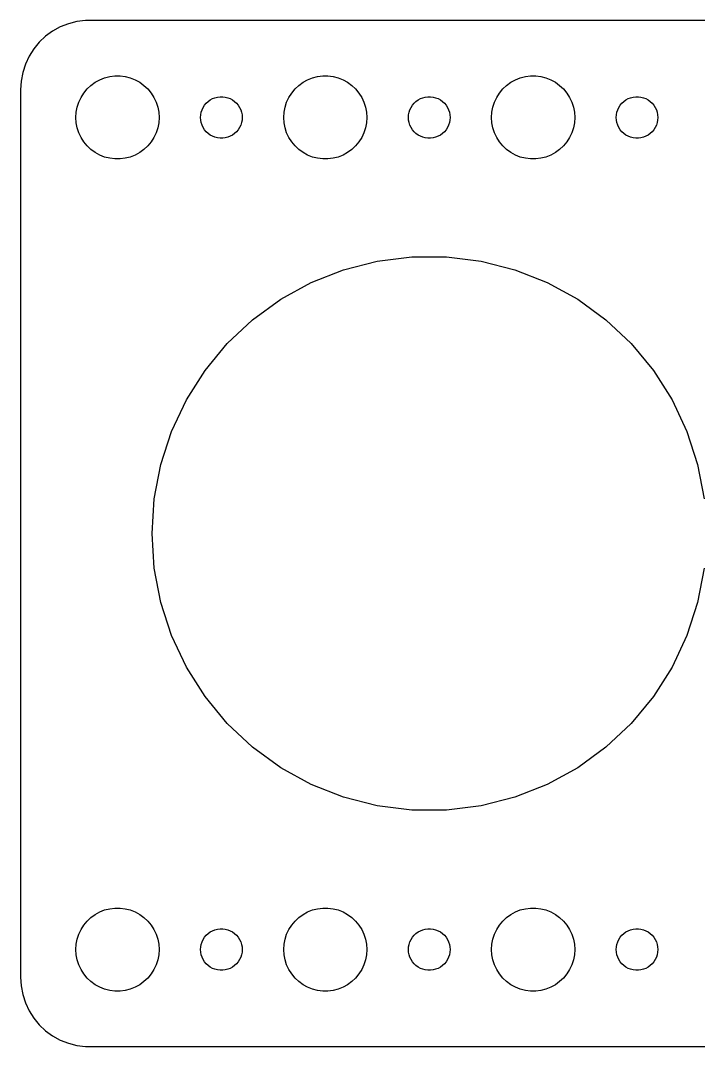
# Model space of a CAD drawing. Header units: metres. Extents: x -52 to 52, y -37 to 37.
# Drawn here: x -52 to -3.1, y -37 to 37 of the extents above; entities that cross this region are included whole.
import ezdxf

# ---------------------------------------------------------------- set-up
doc = ezdxf.new("R2010")
doc.units = ezdxf.units.M

msp = doc.modelspace()

# ---------------------------------------------------------------- linework, layer by layer
for p, q in [((-47.3139, 36.9901), (-47.9369, 36.9114)), ((47.3139, 36.9901), (-47.3139, 36.9901)), ((-49.1289, 36.5241), (-49.6791, 36.2216)), ((-48.5451, 36.7553), (-49.1289, 36.5241)), ((-47.9369, 36.9114), (-48.5451, 36.7553)), ((-50.1871, 35.8526), (-50.6448, 35.4227)), ((-49.6791, 36.2216), (-50.1871, 35.8526)), ((-51.0451, 34.9389), (-51.3815, 34.4088)), ((-50.6448, 35.4227), (-51.0451, 34.9389)), ((-51.3815, 34.4088), (-51.6489, 33.8406)), ((-51.6489, 33.8406), (-51.8429, 33.2434)), ((-51.9606, 32.6267), (-52, 32)), ((-51.8429, 33.2434), (-51.9606, 32.6267)), ((-46.6075, 32.533), (-46.2773, 32.7145)), ((-46.2773, 32.7145), (-45.927, 32.8532)), ((-45.927, 32.8532), (-45.5621, 32.9469)), ((-45.5621, 32.9469), (-45.1884, 32.9941)), ((-45.1884, 32.9941), (-44.8116, 32.9941)), ((-44.8116, 32.9941), (-44.4379, 32.9469)), ((-44.4379, 32.9469), (-44.0729, 32.8532)), ((-44.0729, 32.8532), (-43.7227, 32.7145)), ((-43.7227, 32.7145), (-43.3925, 32.533)), ((-31.6075, 32.533), (-31.2773, 32.7145)), ((-31.2773, 32.7145), (-30.927, 32.8532)), ((-30.927, 32.8532), (-30.5621, 32.9469)), ((-30.5621, 32.9469), (-30.1884, 32.9941)), ((-30.1884, 32.9941), (-29.8116, 32.9941)), ((-29.8116, 32.9941), (-29.4379, 32.9469)), ((-29.4379, 32.9469), (-29.0729, 32.8532)), ((-29.0729, 32.8532), (-28.7227, 32.7145)), ((-28.7227, 32.7145), (-28.3925, 32.533)), ((-16.6075, 32.533), (-16.2773, 32.7145)), ((-16.2773, 32.7145), (-15.927, 32.8532)), ((-15.927, 32.8532), (-15.5621, 32.9469)), ((-15.5621, 32.9469), (-15.1884, 32.9941)), ((-15.1884, 32.9941), (-14.8116, 32.9941)), ((-14.8116, 32.9941), (-14.4379, 32.9469)), ((-14.4379, 32.9469), (-14.0729, 32.8532)), ((-14.0729, 32.8532), (-13.7227, 32.7145)), ((-13.7227, 32.7145), (-13.3925, 32.533)), ((-52, 32), (-52, -32)), ((-47.427, 31.7634), (-47.1869, 32.0536)), ((-47.1869, 32.0536), (-46.9123, 32.3115)), ((-46.9123, 32.3115), (-46.6075, 32.533)), ((-43.3925, 32.533), (-43.0877, 32.3115)), ((-43.0877, 32.3115), (-42.8131, 32.0536)), ((-42.8131, 32.0536), (-42.5729, 31.7634)), ((-32.427, 31.7634), (-32.1869, 32.0536)), ((-32.1869, 32.0536), (-31.9123, 32.3115)), ((-31.9123, 32.3115), (-31.6075, 32.533)), ((-28.3925, 32.533), (-28.0877, 32.3115)), ((-28.0877, 32.3115), (-27.8131, 32.0536)), ((-27.8131, 32.0536), (-27.5729, 31.7634)), ((-17.427, 31.7634), (-17.1869, 32.0536)), ((-17.1869, 32.0536), (-16.9123, 32.3115)), ((-16.9123, 32.3115), (-16.6075, 32.533)), ((-13.3925, 32.533), (-13.0877, 32.3115)), ((-13.0877, 32.3115), (-12.8131, 32.0536)), ((-12.8131, 32.0536), (-12.5729, 31.7634)), ((-47.9057, 30.7461), (-47.7893, 31.1044)), ((-47.7893, 31.1044), (-47.6289, 31.4453)), ((-47.6289, 31.4453), (-47.427, 31.7634)), ((-42.5729, 31.7634), (-42.3711, 31.4453)), ((-42.3711, 31.4453), (-42.2107, 31.1044)), ((-42.2107, 31.1044), (-42.0942, 30.7461)), ((-38.5934, 31.0268), (-38.4561, 31.1558)), ((-38.4561, 31.1558), (-38.3037, 31.2665)), ((-38.3037, 31.2665), (-38.1387, 31.3572)), ((-38.1387, 31.3572), (-37.9635, 31.4266)), ((-37.9635, 31.4266), (-37.7811, 31.4734)), ((-37.7811, 31.4734), (-37.5942, 31.497)), ((-37.5942, 31.497), (-37.4058, 31.497)), ((-37.4058, 31.497), (-37.2189, 31.4734)), ((-37.2189, 31.4734), (-37.0365, 31.4266)), ((-37.0365, 31.4266), (-36.8613, 31.3572)), ((-36.8613, 31.3572), (-36.6963, 31.2665)), ((-36.6963, 31.2665), (-36.5439, 31.1558)), ((-36.5439, 31.1558), (-36.4065, 31.0268)), ((-32.9057, 30.7461), (-32.7893, 31.1044)), ((-32.7893, 31.1044), (-32.6289, 31.4453)), ((-32.6289, 31.4453), (-32.427, 31.7634)), ((-27.5729, 31.7634), (-27.3711, 31.4453)), ((-27.3711, 31.4453), (-27.2107, 31.1044)), ((-27.2107, 31.1044), (-27.0942, 30.7461)), ((-23.5934, 31.0268), (-23.4561, 31.1558)), ((-23.4561, 31.1558), (-23.3037, 31.2665)), ((-23.3037, 31.2665), (-23.1387, 31.3572)), ((-23.1387, 31.3572), (-22.9635, 31.4266)), ((-22.9635, 31.4266), (-22.7811, 31.4734)), ((-22.7811, 31.4734), (-22.5942, 31.497)), ((-22.5942, 31.497), (-22.4058, 31.497)), ((-22.4058, 31.497), (-22.2189, 31.4734)), ((-22.2189, 31.4734), (-22.0365, 31.4266)), ((-22.0365, 31.4266), (-21.8613, 31.3572)), ((-21.8613, 31.3572), (-21.6963, 31.2665)), ((-21.6963, 31.2665), (-21.5439, 31.1558)), ((-21.5439, 31.1558), (-21.4065, 31.0268)), ((-17.9057, 30.7461), (-17.7893, 31.1044)), ((-17.7893, 31.1044), (-17.6289, 31.4453)), ((-17.6289, 31.4453), (-17.427, 31.7634)), ((-12.5729, 31.7634), (-12.3711, 31.4453)), ((-12.3711, 31.4453), (-12.2107, 31.1044)), ((-12.2107, 31.1044), (-12.0942, 30.7461)), ((-8.59344, 31.0268), (-8.45613, 31.1558)), ((-8.45613, 31.1558), (-8.30373, 31.2665)), ((-8.30373, 31.2665), (-8.13866, 31.3572)), ((-8.13866, 31.3572), (-7.96352, 31.4266)), ((-7.96352, 31.4266), (-7.78107, 31.4734)), ((-7.78107, 31.4734), (-7.59418, 31.497)), ((-7.59418, 31.497), (-7.40581, 31.497)), ((-7.40581, 31.497), (-7.21892, 31.4734)), ((-7.21892, 31.4734), (-7.03647, 31.4266)), ((-7.03647, 31.4266), (-6.86133, 31.3572)), ((-6.86133, 31.3572), (-6.69626, 31.2665)), ((-6.69626, 31.2665), (-6.54385, 31.1558)), ((-6.54385, 31.1558), (-6.40654, 31.0268)), ((-48, 30), (-47.9763, 30.376)), ((-47.9763, 30.376), (-47.9057, 30.7461)), ((-42.0942, 30.7461), (-42.0237, 30.376)), ((-42.0237, 30.376), (-42, 30)), ((-38.9882, 30.188), (-38.9529, 30.373)), ((-38.9529, 30.373), (-38.8947, 30.5522)), ((-38.8947, 30.5522), (-38.8145, 30.7226)), ((-38.8145, 30.7226), (-38.7135, 30.8817)), ((-38.7135, 30.8817), (-38.5934, 31.0268)), ((-36.4065, 31.0268), (-36.2865, 30.8817)), ((-36.2865, 30.8817), (-36.1855, 30.7226)), ((-36.1855, 30.7226), (-36.1053, 30.5522)), ((-36.1053, 30.5522), (-36.0471, 30.373)), ((-36.0471, 30.373), (-36.0118, 30.188)), ((-33, 30), (-32.9763, 30.376)), ((-32.9763, 30.376), (-32.9057, 30.7461)), ((-27.0942, 30.7461), (-27.0237, 30.376)), ((-27.0237, 30.376), (-27, 30)), ((-23.9882, 30.188), (-23.9529, 30.373)), ((-23.9529, 30.373), (-23.8947, 30.5522)), ((-23.8947, 30.5522), (-23.8145, 30.7226)), ((-23.8145, 30.7226), (-23.7135, 30.8817)), ((-23.7135, 30.8817), (-23.5934, 31.0268)), ((-21.4065, 31.0268), (-21.2865, 30.8817)), ((-21.2865, 30.8817), (-21.1855, 30.7226)), ((-21.1855, 30.7226), (-21.1053, 30.5522)), ((-21.1053, 30.5522), (-21.0471, 30.373)), ((-21.0471, 30.373), (-21.0118, 30.188)), ((-18, 30), (-17.9763, 30.376)), ((-17.9763, 30.376), (-17.9057, 30.7461)), ((-12.0942, 30.7461), (-12.0237, 30.376)), ((-12.0237, 30.376), (-12, 30)), ((-8.98816, 30.188), (-8.95287, 30.373)), ((-8.95287, 30.373), (-8.89465, 30.5522)), ((-8.89465, 30.5522), (-8.81445, 30.7226)), ((-8.81445, 30.7226), (-8.71352, 30.8817)), ((-8.71352, 30.8817), (-8.59344, 31.0268)), ((-6.40654, 31.0268), (-6.28647, 30.8817)), ((-6.28647, 30.8817), (-6.18553, 30.7226)), ((-6.18553, 30.7226), (-6.10533, 30.5522)), ((-6.10533, 30.5522), (-6.04712, 30.373)), ((-6.04712, 30.373), (-6.01183, 30.188)), ((-47.9763, 29.624), (-48, 30)), ((-47.9057, 29.2539), (-47.9763, 29.624)), ((-42.0237, 29.624), (-42.0942, 29.2539)), ((-42, 30), (-42.0237, 29.624)), ((-39, 30), (-38.9882, 30.188)), ((-38.9882, 29.812), (-39, 30)), ((-38.9529, 29.627), (-38.9882, 29.812)), ((-38.8947, 29.4478), (-38.9529, 29.627)), ((-36.0471, 29.627), (-36.1053, 29.4478)), ((-36.0118, 29.812), (-36.0471, 29.627)), ((-36.0118, 30.188), (-36, 30)), ((-36, 30), (-36.0118, 29.812)), ((-32.9763, 29.624), (-33, 30)), ((-32.9057, 29.2539), (-32.9763, 29.624)), ((-27.0237, 29.624), (-27.0942, 29.2539)), ((-27, 30), (-27.0237, 29.624)), ((-24, 30), (-23.9882, 30.188)), ((-23.9882, 29.812), (-24, 30)), ((-23.9529, 29.627), (-23.9882, 29.812)), ((-23.8947, 29.4478), (-23.9529, 29.627)), ((-21.0471, 29.627), (-21.1053, 29.4478)), ((-21.0118, 29.812), (-21.0471, 29.627)), ((-21.0118, 30.188), (-21, 30)), ((-21, 30), (-21.0118, 29.812)), ((-17.9763, 29.624), (-18, 30)), ((-17.9057, 29.2539), (-17.9763, 29.624)), ((-12.0237, 29.624), (-12.0942, 29.2539)), ((-12, 30), (-12.0237, 29.624)), ((-9, 30), (-8.98816, 30.188)), ((-8.98816, 29.812), (-9, 30)), ((-8.95287, 29.627), (-8.98816, 29.812)), ((-8.89465, 29.4478), (-8.95287, 29.627)), ((-6.04712, 29.627), (-6.10533, 29.4478)), ((-6.01183, 29.812), (-6.04712, 29.627)), ((-6.01183, 30.188), (-6, 30)), ((-6, 30), (-6.01183, 29.812)), ((-47.7893, 28.8956), (-47.9057, 29.2539)), ((-47.6289, 28.5547), (-47.7893, 28.8956)), ((-42.2107, 28.8956), (-42.3711, 28.5547)), ((-42.0942, 29.2539), (-42.2107, 28.8956)), ((-38.8145, 29.2774), (-38.8947, 29.4478)), ((-38.7135, 29.1183), (-38.8145, 29.2774)), ((-38.5934, 28.9732), (-38.7135, 29.1183)), ((-38.4561, 28.8442), (-38.5934, 28.9732)), ((-36.4065, 28.9732), (-36.5439, 28.8442)), ((-36.2865, 29.1183), (-36.4065, 28.9732)), ((-36.1855, 29.2774), (-36.2865, 29.1183)), ((-36.1053, 29.4478), (-36.1855, 29.2774)), ((-32.7893, 28.8956), (-32.9057, 29.2539)), ((-32.6289, 28.5547), (-32.7893, 28.8956)), ((-27.2107, 28.8956), (-27.3711, 28.5547)), ((-27.0942, 29.2539), (-27.2107, 28.8956)), ((-23.8145, 29.2774), (-23.8947, 29.4478)), ((-23.7135, 29.1183), (-23.8145, 29.2774)), ((-23.5934, 28.9732), (-23.7135, 29.1183)), ((-23.4561, 28.8442), (-23.5934, 28.9732)), ((-21.4065, 28.9732), (-21.5439, 28.8442)), ((-21.2865, 29.1183), (-21.4065, 28.9732)), ((-21.1855, 29.2774), (-21.2865, 29.1183)), ((-21.1053, 29.4478), (-21.1855, 29.2774)), ((-17.7893, 28.8956), (-17.9057, 29.2539)), ((-17.6289, 28.5547), (-17.7893, 28.8956)), ((-12.2107, 28.8956), (-12.3711, 28.5547)), ((-12.0942, 29.2539), (-12.2107, 28.8956)), ((-8.81445, 29.2774), (-8.89465, 29.4478)), ((-8.71352, 29.1183), (-8.81445, 29.2774)), ((-8.59344, 28.9732), (-8.71352, 29.1183)), ((-8.45613, 28.8442), (-8.59344, 28.9732)), ((-6.40654, 28.9732), (-6.54385, 28.8442)), ((-6.28647, 29.1183), (-6.40654, 28.9732)), ((-6.18553, 29.2774), (-6.28647, 29.1183)), ((-6.10533, 29.4478), (-6.18553, 29.2774)), ((-47.427, 28.2366), (-47.6289, 28.5547)), ((-47.1869, 27.9464), (-47.427, 28.2366)), ((-42.5729, 28.2366), (-42.8131, 27.9464)), ((-42.3711, 28.5547), (-42.5729, 28.2366)), ((-38.3037, 28.7335), (-38.4561, 28.8442)), ((-38.1387, 28.6427), (-38.3037, 28.7335)), ((-37.9635, 28.5734), (-38.1387, 28.6427)), ((-37.7811, 28.5266), (-37.9635, 28.5734)), ((-37.5942, 28.503), (-37.7811, 28.5266)), ((-37.4058, 28.503), (-37.5942, 28.503)), ((-37.2189, 28.5266), (-37.4058, 28.503)), ((-37.0365, 28.5734), (-37.2189, 28.5266)), ((-36.8613, 28.6427), (-37.0365, 28.5734)), ((-36.6963, 28.7335), (-36.8613, 28.6427)), ((-36.5439, 28.8442), (-36.6963, 28.7335)), ((-32.427, 28.2366), (-32.6289, 28.5547)), ((-32.1869, 27.9464), (-32.427, 28.2366)), ((-27.5729, 28.2366), (-27.8131, 27.9464)), ((-27.3711, 28.5547), (-27.5729, 28.2366)), ((-23.3037, 28.7335), (-23.4561, 28.8442)), ((-23.1387, 28.6427), (-23.3037, 28.7335)), ((-22.9635, 28.5734), (-23.1387, 28.6427)), ((-22.7811, 28.5266), (-22.9635, 28.5734)), ((-22.5942, 28.503), (-22.7811, 28.5266)), ((-22.4058, 28.503), (-22.5942, 28.503)), ((-22.2189, 28.5266), (-22.4058, 28.503)), ((-22.0365, 28.5734), (-22.2189, 28.5266)), ((-21.8613, 28.6427), (-22.0365, 28.5734)), ((-21.6963, 28.7335), (-21.8613, 28.6427)), ((-21.5439, 28.8442), (-21.6963, 28.7335)), ((-17.427, 28.2366), (-17.6289, 28.5547)), ((-17.1869, 27.9464), (-17.427, 28.2366)), ((-12.5729, 28.2366), (-12.8131, 27.9464)), ((-12.3711, 28.5547), (-12.5729, 28.2366)), ((-8.30373, 28.7335), (-8.45613, 28.8442)), ((-8.13866, 28.6427), (-8.30373, 28.7335)), ((-7.96352, 28.5734), (-8.13866, 28.6427)), ((-7.78107, 28.5266), (-7.96352, 28.5734)), ((-7.59418, 28.503), (-7.78107, 28.5266)), ((-7.40581, 28.503), (-7.59418, 28.503)), ((-7.21892, 28.5266), (-7.40581, 28.503)), ((-7.03647, 28.5734), (-7.21892, 28.5266)), ((-6.86133, 28.6427), (-7.03647, 28.5734)), ((-6.69626, 28.7335), (-6.86133, 28.6427)), ((-6.54385, 28.8442), (-6.69626, 28.7335)), ((-46.9123, 27.6884), (-47.1869, 27.9464)), ((-46.6075, 27.467), (-46.9123, 27.6884)), ((-46.2773, 27.2855), (-46.6075, 27.467)), ((-43.3925, 27.467), (-43.7227, 27.2855)), ((-43.0877, 27.6884), (-43.3925, 27.467)), ((-42.8131, 27.9464), (-43.0877, 27.6884)), ((-31.9123, 27.6884), (-32.1869, 27.9464)), ((-31.6075, 27.467), (-31.9123, 27.6884)), ((-31.2773, 27.2855), (-31.6075, 27.467)), ((-28.3925, 27.467), (-28.7227, 27.2855)), ((-28.0877, 27.6884), (-28.3925, 27.467)), ((-27.8131, 27.9464), (-28.0877, 27.6884)), ((-16.9123, 27.6884), (-17.1869, 27.9464)), ((-16.6075, 27.467), (-16.9123, 27.6884)), ((-16.2773, 27.2855), (-16.6075, 27.467)), ((-13.3925, 27.467), (-13.7227, 27.2855)), ((-13.0877, 27.6884), (-13.3925, 27.467)), ((-12.8131, 27.9464), (-13.0877, 27.6884)), ((-45.927, 27.1468), (-46.2773, 27.2855)), ((-45.5621, 27.0531), (-45.927, 27.1468)), ((-45.1884, 27.0059), (-45.5621, 27.0531)), ((-44.8116, 27.0059), (-45.1884, 27.0059)), ((-44.4379, 27.0531), (-44.8116, 27.0059)), ((-44.0729, 27.1468), (-44.4379, 27.0531)), ((-43.7227, 27.2855), (-44.0729, 27.1468)), ((-30.927, 27.1468), (-31.2773, 27.2855)), ((-30.5621, 27.0531), (-30.927, 27.1468)), ((-30.1884, 27.0059), (-30.5621, 27.0531)), ((-29.8116, 27.0059), (-30.1884, 27.0059)), ((-29.4379, 27.0531), (-29.8116, 27.0059)), ((-29.0729, 27.1468), (-29.4379, 27.0531)), ((-28.7227, 27.2855), (-29.0729, 27.1468)), ((-15.927, 27.1468), (-16.2773, 27.2855)), ((-15.5621, 27.0531), (-15.927, 27.1468)), ((-15.1884, 27.0059), (-15.5621, 27.0531)), ((-14.8116, 27.0059), (-15.1884, 27.0059)), ((-14.4379, 27.0531), (-14.8116, 27.0059)), ((-14.0729, 27.1468), (-14.4379, 27.0531)), ((-13.7227, 27.2855), (-14.0729, 27.1468)), ((-28.6803, 19.0211), (-26.2476, 19.6457)), ((-26.2476, 19.6457), (-23.7558, 19.9605)), ((-23.7558, 19.9605), (-21.2442, 19.9605)), ((-21.2442, 19.9605), (-18.7524, 19.6457)), ((-18.7524, 19.6457), (-16.3197, 19.0211)), ((-31.0156, 18.0965), (-28.6803, 19.0211)), ((-16.3197, 19.0211), (-13.9844, 18.0965)), ((-33.2165, 16.8866), (-31.0156, 18.0965)), ((-13.9844, 18.0965), (-11.7835, 16.8866)), ((-35.2485, 15.4103), (-33.2165, 16.8866)), ((-11.7835, 16.8866), (-9.75151, 15.4103)), ((-37.0794, 13.6909), (-35.2485, 15.4103)), ((-9.75151, 15.4103), (-7.92062, 13.6909)), ((-38.6803, 11.7557), (-37.0794, 13.6909)), ((-7.92062, 13.6909), (-6.31966, 11.7557)), ((-40.0261, 9.63507), (-38.6803, 11.7557)), ((-6.31966, 11.7557), (-4.97386, 9.63507)), ((-41.0955, 7.36249), (-40.0261, 9.63507)), ((-4.97386, 9.63507), (-3.90446, 7.36249)), ((-41.8717, 4.97379), (-41.0955, 7.36249)), ((-3.90446, 7.36249), (-3.12833, 4.97379)), ((-42.3423, 2.50665), (-41.8717, 4.97379)), ((-3.12833, 4.97379), (-2.6577, 2.50665)), ((-42.5, 0), (-42.3423, 2.50665)), ((-42.3423, -2.50665), (-42.5, 0)), ((-41.8717, -4.97379), (-42.3423, -2.50665)), ((-2.6577, -2.50665), (-3.12833, -4.97379)), ((-41.0955, -7.36249), (-41.8717, -4.97379)), ((-3.12833, -4.97379), (-3.90446, -7.36249)), ((-40.0261, -9.63507), (-41.0955, -7.36249)), ((-3.90446, -7.36249), (-4.97386, -9.63507)), ((-38.6803, -11.7557), (-40.0261, -9.63507)), ((-4.97386, -9.63507), (-6.31966, -11.7557)), ((-37.0794, -13.6909), (-38.6803, -11.7557)), ((-6.31966, -11.7557), (-7.92062, -13.6909)), ((-35.2485, -15.4103), (-37.0794, -13.6909)), ((-7.92062, -13.6909), (-9.75151, -15.4103)), ((-33.2165, -16.8866), (-35.2485, -15.4103)), ((-9.75151, -15.4103), (-11.7835, -16.8866)), ((-31.0156, -18.0965), (-33.2165, -16.8866)), ((-11.7835, -16.8866), (-13.9844, -18.0965)), ((-28.6803, -19.0211), (-31.0156, -18.0965)), ((-13.9844, -18.0965), (-16.3197, -19.0211)), ((-26.2476, -19.6457), (-28.6803, -19.0211)), ((-16.3197, -19.0211), (-18.7524, -19.6457)), ((-23.7558, -19.9605), (-26.2476, -19.6457)), ((-21.2442, -19.9605), (-23.7558, -19.9605)), ((-18.7524, -19.6457), (-21.2442, -19.9605)), ((-46.6075, -27.467), (-46.2773, -27.2855)), ((-46.2773, -27.2855), (-45.927, -27.1468)), ((-45.927, -27.1468), (-45.5621, -27.0531)), ((-45.5621, -27.0531), (-45.1884, -27.0059)), ((-45.1884, -27.0059), (-44.8116, -27.0059)), ((-44.8116, -27.0059), (-44.4379, -27.0531)), ((-44.4379, -27.0531), (-44.0729, -27.1468)), ((-44.0729, -27.1468), (-43.7227, -27.2855)), ((-43.7227, -27.2855), (-43.3925, -27.467)), ((-31.6075, -27.467), (-31.2773, -27.2855)), ((-31.2773, -27.2855), (-30.927, -27.1468)), ((-30.927, -27.1468), (-30.5621, -27.0531)), ((-30.5621, -27.0531), (-30.1884, -27.0059)), ((-30.1884, -27.0059), (-29.8116, -27.0059)), ((-29.8116, -27.0059), (-29.4379, -27.0531)), ((-29.4379, -27.0531), (-29.0729, -27.1468)), ((-29.0729, -27.1468), (-28.7227, -27.2855)), ((-28.7227, -27.2855), (-28.3925, -27.467)), ((-16.6075, -27.467), (-16.2773, -27.2855)), ((-16.2773, -27.2855), (-15.927, -27.1468)), ((-15.927, -27.1468), (-15.5621, -27.0531)), ((-15.5621, -27.0531), (-15.1884, -27.0059)), ((-15.1884, -27.0059), (-14.8116, -27.0059)), ((-14.8116, -27.0059), (-14.4379, -27.0531)), ((-14.4379, -27.0531), (-14.0729, -27.1468)), ((-14.0729, -27.1468), (-13.7227, -27.2855)), ((-13.7227, -27.2855), (-13.3925, -27.467)), ((-47.427, -28.2366), (-47.1869, -27.9464)), ((-47.1869, -27.9464), (-46.9123, -27.6884)), ((-46.9123, -27.6884), (-46.6075, -27.467)), ((-43.3925, -27.467), (-43.0877, -27.6884)), ((-43.0877, -27.6884), (-42.8131, -27.9464)), ((-42.8131, -27.9464), (-42.5729, -28.2366)), ((-32.427, -28.2366), (-32.1869, -27.9464)), ((-32.1869, -27.9464), (-31.9123, -27.6884)), ((-31.9123, -27.6884), (-31.6075, -27.467)), ((-28.3925, -27.467), (-28.0877, -27.6884)), ((-28.0877, -27.6884), (-27.8131, -27.9464)), ((-27.8131, -27.9464), (-27.5729, -28.2366)), ((-17.427, -28.2366), (-17.1869, -27.9464)), ((-17.1869, -27.9464), (-16.9123, -27.6884)), ((-16.9123, -27.6884), (-16.6075, -27.467)), ((-13.3925, -27.467), (-13.0877, -27.6884)), ((-13.0877, -27.6884), (-12.8131, -27.9464)), ((-12.8131, -27.9464), (-12.5729, -28.2366)), ((-47.7893, -28.8956), (-47.6289, -28.5547)), ((-47.6289, -28.5547), (-47.427, -28.2366)), ((-42.5729, -28.2366), (-42.3711, -28.5547)), ((-42.3711, -28.5547), (-42.2107, -28.8956)), ((-38.5934, -28.9732), (-38.4561, -28.8442)), ((-38.4561, -28.8442), (-38.3037, -28.7335)), ((-38.3037, -28.7335), (-38.1387, -28.6427)), ((-38.1387, -28.6427), (-37.9635, -28.5734)), ((-37.9635, -28.5734), (-37.7811, -28.5266)), ((-37.7811, -28.5266), (-37.5942, -28.503)), ((-37.5942, -28.503), (-37.4058, -28.503)), ((-37.4058, -28.503), (-37.2189, -28.5266)), ((-37.2189, -28.5266), (-37.0365, -28.5734)), ((-37.0365, -28.5734), (-36.8613, -28.6427)), ((-36.8613, -28.6427), (-36.6963, -28.7335)), ((-36.6963, -28.7335), (-36.5439, -28.8442)), ((-36.5439, -28.8442), (-36.4065, -28.9732)), ((-32.7893, -28.8956), (-32.6289, -28.5547)), ((-32.6289, -28.5547), (-32.427, -28.2366)), ((-27.5729, -28.2366), (-27.3711, -28.5547)), ((-27.3711, -28.5547), (-27.2107, -28.8956)), ((-23.5934, -28.9732), (-23.4561, -28.8442)), ((-23.4561, -28.8442), (-23.3037, -28.7335)), ((-23.3037, -28.7335), (-23.1387, -28.6427)), ((-23.1387, -28.6427), (-22.9635, -28.5734)), ((-22.9635, -28.5734), (-22.7811, -28.5266)), ((-22.7811, -28.5266), (-22.5942, -28.503)), ((-22.5942, -28.503), (-22.4058, -28.503)), ((-22.4058, -28.503), (-22.2189, -28.5266)), ((-22.2189, -28.5266), (-22.0365, -28.5734)), ((-22.0365, -28.5734), (-21.8613, -28.6427)), ((-21.8613, -28.6427), (-21.6963, -28.7335)), ((-21.6963, -28.7335), (-21.5439, -28.8442)), ((-21.5439, -28.8442), (-21.4065, -28.9732)), ((-17.7893, -28.8956), (-17.6289, -28.5547)), ((-17.6289, -28.5547), (-17.427, -28.2366)), ((-12.5729, -28.2366), (-12.3711, -28.5547)), ((-12.3711, -28.5547), (-12.2107, -28.8956)), ((-8.59344, -28.9732), (-8.45613, -28.8442)), ((-8.45613, -28.8442), (-8.30373, -28.7335)), ((-8.30373, -28.7335), (-8.13866, -28.6427)), ((-8.13866, -28.6427), (-7.96352, -28.5734)), ((-7.96352, -28.5734), (-7.78107, -28.5266)), ((-7.78107, -28.5266), (-7.59418, -28.503)), ((-7.59418, -28.503), (-7.40581, -28.503)), ((-7.40581, -28.503), (-7.21892, -28.5266)), ((-7.21892, -28.5266), (-7.03647, -28.5734)), ((-7.03647, -28.5734), (-6.86133, -28.6427)), ((-6.86133, -28.6427), (-6.69626, -28.7335)), ((-6.69626, -28.7335), (-6.54385, -28.8442)), ((-6.54385, -28.8442), (-6.40654, -28.9732)), ((-47.9763, -29.624), (-47.9057, -29.2539)), ((-47.9057, -29.2539), (-47.7893, -28.8956)), ((-42.2107, -28.8956), (-42.0942, -29.2539)), ((-42.0942, -29.2539), (-42.0237, -29.624)), ((-38.9529, -29.627), (-38.8947, -29.4478)), ((-38.8947, -29.4478), (-38.8145, -29.2774)), ((-38.8145, -29.2774), (-38.7135, -29.1183)), ((-38.7135, -29.1183), (-38.5934, -28.9732)), ((-36.4065, -28.9732), (-36.2865, -29.1183)), ((-36.2865, -29.1183), (-36.1855, -29.2774)), ((-36.1855, -29.2774), (-36.1053, -29.4478)), ((-36.1053, -29.4478), (-36.0471, -29.627)), ((-32.9763, -29.624), (-32.9057, -29.2539)), ((-32.9057, -29.2539), (-32.7893, -28.8956)), ((-27.2107, -28.8956), (-27.0942, -29.2539)), ((-27.0942, -29.2539), (-27.0237, -29.624)), ((-23.9529, -29.627), (-23.8947, -29.4478)), ((-23.8947, -29.4478), (-23.8145, -29.2774)), ((-23.8145, -29.2774), (-23.7135, -29.1183)), ((-23.7135, -29.1183), (-23.5934, -28.9732)), ((-21.4065, -28.9732), (-21.2865, -29.1183)), ((-21.2865, -29.1183), (-21.1855, -29.2774)), ((-21.1855, -29.2774), (-21.1053, -29.4478)), ((-21.1053, -29.4478), (-21.0471, -29.627)), ((-17.9763, -29.624), (-17.9057, -29.2539)), ((-17.9057, -29.2539), (-17.7893, -28.8956)), ((-12.2107, -28.8956), (-12.0942, -29.2539)), ((-12.0942, -29.2539), (-12.0237, -29.624)), ((-8.95287, -29.627), (-8.89465, -29.4478)), ((-8.89465, -29.4478), (-8.81445, -29.2774)), ((-8.81445, -29.2774), (-8.71352, -29.1183)), ((-8.71352, -29.1183), (-8.59344, -28.9732)), ((-6.40654, -28.9732), (-6.28647, -29.1183)), ((-6.28647, -29.1183), (-6.18553, -29.2774)), ((-6.18553, -29.2774), (-6.10533, -29.4478)), ((-6.10533, -29.4478), (-6.04712, -29.627)), ((-48, -30), (-47.9763, -29.624)), ((-47.9763, -30.376), (-48, -30)), ((-42.0237, -29.624), (-42, -30)), ((-42, -30), (-42.0237, -30.376)), ((-39, -30), (-38.9882, -29.812)), ((-38.9882, -30.188), (-39, -30)), ((-38.9882, -29.812), (-38.9529, -29.627)), ((-38.9529, -30.373), (-38.9882, -30.188)), ((-36.0471, -29.627), (-36.0118, -29.812)), ((-36.0118, -30.188), (-36.0471, -30.373)), ((-36.0118, -29.812), (-36, -30)), ((-36, -30), (-36.0118, -30.188)), ((-33, -30), (-32.9763, -29.624)), ((-32.9763, -30.376), (-33, -30)), ((-27.0237, -29.624), (-27, -30)), ((-27, -30), (-27.0237, -30.376)), ((-24, -30), (-23.9882, -29.812)), ((-23.9882, -30.188), (-24, -30)), ((-23.9882, -29.812), (-23.9529, -29.627)), ((-23.9529, -30.373), (-23.9882, -30.188)), ((-21.0471, -29.627), (-21.0118, -29.812)), ((-21.0118, -30.188), (-21.0471, -30.373)), ((-21.0118, -29.812), (-21, -30)), ((-21, -30), (-21.0118, -30.188)), ((-18, -30), (-17.9763, -29.624)), ((-17.9763, -30.376), (-18, -30)), ((-12.0237, -29.624), (-12, -30)), ((-12, -30), (-12.0237, -30.376)), ((-9, -30), (-8.98816, -29.812)), ((-8.98816, -30.188), (-9, -30)), ((-8.98816, -29.812), (-8.95287, -29.627)), ((-8.95287, -30.373), (-8.98816, -30.188)), ((-6.04712, -29.627), (-6.01183, -29.812)), ((-6.01183, -30.188), (-6.04712, -30.373)), ((-6.01183, -29.812), (-6, -30)), ((-6, -30), (-6.01183, -30.188)), ((-47.9057, -30.7461), (-47.9763, -30.376)), ((-47.7893, -31.1044), (-47.9057, -30.7461)), ((-42.0942, -30.7461), (-42.2107, -31.1044)), ((-42.0237, -30.376), (-42.0942, -30.7461)), ((-38.8947, -30.5522), (-38.9529, -30.373)), ((-38.8145, -30.7226), (-38.8947, -30.5522)), ((-38.7135, -30.8817), (-38.8145, -30.7226)), ((-38.5934, -31.0268), (-38.7135, -30.8817)), ((-38.4561, -31.1558), (-38.5934, -31.0268)), ((-36.4065, -31.0268), (-36.5439, -31.1558)), ((-36.2865, -30.8817), (-36.4065, -31.0268)), ((-36.1855, -30.7226), (-36.2865, -30.8817)), ((-36.1053, -30.5522), (-36.1855, -30.7226)), ((-36.0471, -30.373), (-36.1053, -30.5522)), ((-32.9057, -30.7461), (-32.9763, -30.376)), ((-32.7893, -31.1044), (-32.9057, -30.7461)), ((-27.0942, -30.7461), (-27.2107, -31.1044)), ((-27.0237, -30.376), (-27.0942, -30.7461)), ((-23.8947, -30.5522), (-23.9529, -30.373)), ((-23.8145, -30.7226), (-23.8947, -30.5522)), ((-23.7135, -30.8817), (-23.8145, -30.7226)), ((-23.5934, -31.0268), (-23.7135, -30.8817)), ((-23.4561, -31.1558), (-23.5934, -31.0268)), ((-21.4065, -31.0268), (-21.5439, -31.1558)), ((-21.2865, -30.8817), (-21.4065, -31.0268)), ((-21.1855, -30.7226), (-21.2865, -30.8817)), ((-21.1053, -30.5522), (-21.1855, -30.7226)), ((-21.0471, -30.373), (-21.1053, -30.5522)), ((-17.9057, -30.7461), (-17.9763, -30.376)), ((-17.7893, -31.1044), (-17.9057, -30.7461)), ((-12.0942, -30.7461), (-12.2107, -31.1044)), ((-12.0237, -30.376), (-12.0942, -30.7461)), ((-8.89465, -30.5522), (-8.95287, -30.373)), ((-8.81445, -30.7226), (-8.89465, -30.5522)), ((-8.71352, -30.8817), (-8.81445, -30.7226)), ((-8.59344, -31.0268), (-8.71352, -30.8817)), ((-8.45613, -31.1558), (-8.59344, -31.0268)), ((-6.40654, -31.0268), (-6.54385, -31.1558)), ((-6.28647, -30.8817), (-6.40654, -31.0268)), ((-6.18553, -30.7226), (-6.28647, -30.8817)), ((-6.10533, -30.5522), (-6.18553, -30.7226)), ((-6.04712, -30.373), (-6.10533, -30.5522)), ((-47.6289, -31.4453), (-47.7893, -31.1044)), ((-47.427, -31.7634), (-47.6289, -31.4453)), ((-47.1869, -32.0536), (-47.427, -31.7634)), ((-42.5729, -31.7634), (-42.8131, -32.0536)), ((-42.3711, -31.4453), (-42.5729, -31.7634)), ((-42.2107, -31.1044), (-42.3711, -31.4453)), ((-38.3037, -31.2665), (-38.4561, -31.1558)), ((-38.1387, -31.3572), (-38.3037, -31.2665)), ((-37.9635, -31.4266), (-38.1387, -31.3572)), ((-37.7811, -31.4734), (-37.9635, -31.4266)), ((-37.5942, -31.497), (-37.7811, -31.4734)), ((-37.4058, -31.497), (-37.5942, -31.497)), ((-37.2189, -31.4734), (-37.4058, -31.497)), ((-37.0365, -31.4266), (-37.2189, -31.4734)), ((-36.8613, -31.3572), (-37.0365, -31.4266)), ((-36.6963, -31.2665), (-36.8613, -31.3572)), ((-36.5439, -31.1558), (-36.6963, -31.2665)), ((-32.6289, -31.4453), (-32.7893, -31.1044)), ((-32.427, -31.7634), (-32.6289, -31.4453)), ((-32.1869, -32.0536), (-32.427, -31.7634)), ((-27.5729, -31.7634), (-27.8131, -32.0536)), ((-27.3711, -31.4453), (-27.5729, -31.7634)), ((-27.2107, -31.1044), (-27.3711, -31.4453)), ((-23.3037, -31.2665), (-23.4561, -31.1558)), ((-23.1387, -31.3572), (-23.3037, -31.2665)), ((-22.9635, -31.4266), (-23.1387, -31.3572)), ((-22.7811, -31.4734), (-22.9635, -31.4266)), ((-22.5942, -31.497), (-22.7811, -31.4734)), ((-22.4058, -31.497), (-22.5942, -31.497)), ((-22.2189, -31.4734), (-22.4058, -31.497)), ((-22.0365, -31.4266), (-22.2189, -31.4734)), ((-21.8613, -31.3572), (-22.0365, -31.4266)), ((-21.6963, -31.2665), (-21.8613, -31.3572)), ((-21.5439, -31.1558), (-21.6963, -31.2665)), ((-17.6289, -31.4453), (-17.7893, -31.1044)), ((-17.427, -31.7634), (-17.6289, -31.4453)), ((-17.1869, -32.0536), (-17.427, -31.7634)), ((-12.5729, -31.7634), (-12.8131, -32.0536)), ((-12.3711, -31.4453), (-12.5729, -31.7634)), ((-12.2107, -31.1044), (-12.3711, -31.4453)), ((-8.30373, -31.2665), (-8.45613, -31.1558)), ((-8.13866, -31.3572), (-8.30373, -31.2665)), ((-7.96352, -31.4266), (-8.13866, -31.3572)), ((-7.78107, -31.4734), (-7.96352, -31.4266)), ((-7.59418, -31.497), (-7.78107, -31.4734)), ((-7.40581, -31.497), (-7.59418, -31.497)), ((-7.21892, -31.4734), (-7.40581, -31.497)), ((-7.03647, -31.4266), (-7.21892, -31.4734)), ((-6.86133, -31.3572), (-7.03647, -31.4266)), ((-6.69626, -31.2665), (-6.86133, -31.3572)), ((-6.54385, -31.1558), (-6.69626, -31.2665)), ((-52, -32), (-51.9606, -32.6267)), ((-46.9123, -32.3115), (-47.1869, -32.0536)), ((-46.6075, -32.533), (-46.9123, -32.3115)), ((-46.2773, -32.7145), (-46.6075, -32.533)), ((-43.3925, -32.533), (-43.7227, -32.7145)), ((-43.0877, -32.3115), (-43.3925, -32.533)), ((-42.8131, -32.0536), (-43.0877, -32.3115)), ((-31.9123, -32.3115), (-32.1869, -32.0536)), ((-31.6075, -32.533), (-31.9123, -32.3115)), ((-31.2773, -32.7145), (-31.6075, -32.533)), ((-28.3925, -32.533), (-28.7227, -32.7145)), ((-28.0877, -32.3115), (-28.3925, -32.533)), ((-27.8131, -32.0536), (-28.0877, -32.3115)), ((-16.9123, -32.3115), (-17.1869, -32.0536)), ((-16.6075, -32.533), (-16.9123, -32.3115)), ((-16.2773, -32.7145), (-16.6075, -32.533)), ((-13.3925, -32.533), (-13.7227, -32.7145)), ((-13.0877, -32.3115), (-13.3925, -32.533)), ((-12.8131, -32.0536), (-13.0877, -32.3115)), ((-51.9606, -32.6267), (-51.8429, -33.2434)), ((-51.8429, -33.2434), (-51.6489, -33.8406)), ((-45.927, -32.8532), (-46.2773, -32.7145)), ((-45.5621, -32.9469), (-45.927, -32.8532)), ((-45.1884, -32.9941), (-45.5621, -32.9469)), ((-44.8116, -32.9941), (-45.1884, -32.9941)), ((-44.4379, -32.9469), (-44.8116, -32.9941)), ((-44.0729, -32.8532), (-44.4379, -32.9469)), ((-43.7227, -32.7145), (-44.0729, -32.8532)), ((-30.927, -32.8532), (-31.2773, -32.7145)), ((-30.5621, -32.9469), (-30.927, -32.8532)), ((-30.1884, -32.9941), (-30.5621, -32.9469)), ((-29.8116, -32.9941), (-30.1884, -32.9941)), ((-29.4379, -32.9469), (-29.8116, -32.9941)), ((-29.0729, -32.8532), (-29.4379, -32.9469)), ((-28.7227, -32.7145), (-29.0729, -32.8532)), ((-15.927, -32.8532), (-16.2773, -32.7145)), ((-15.5621, -32.9469), (-15.927, -32.8532)), ((-15.1884, -32.9941), (-15.5621, -32.9469)), ((-14.8116, -32.9941), (-15.1884, -32.9941)), ((-14.4379, -32.9469), (-14.8116, -32.9941)), ((-14.0729, -32.8532), (-14.4379, -32.9469)), ((-13.7227, -32.7145), (-14.0729, -32.8532)), ((-51.6489, -33.8406), (-51.3815, -34.4088)), ((-51.3815, -34.4088), (-51.0451, -34.9389)), ((-51.0451, -34.9389), (-50.6448, -35.4227)), ((-50.6448, -35.4227), (-50.1871, -35.8526)), ((-50.1871, -35.8526), (-49.6791, -36.2216)), ((-49.6791, -36.2216), (-49.1289, -36.5241)), ((-49.1289, -36.5241), (-48.5451, -36.7553)), ((-48.5451, -36.7553), (-47.9369, -36.9114)), ((-47.9369, -36.9114), (-47.3139, -36.9901)), ((-47.3139, -36.9901), (47.3139, -36.9901))]:
    msp.add_line(p, q)

doc.saveas('drawing.dxf')
